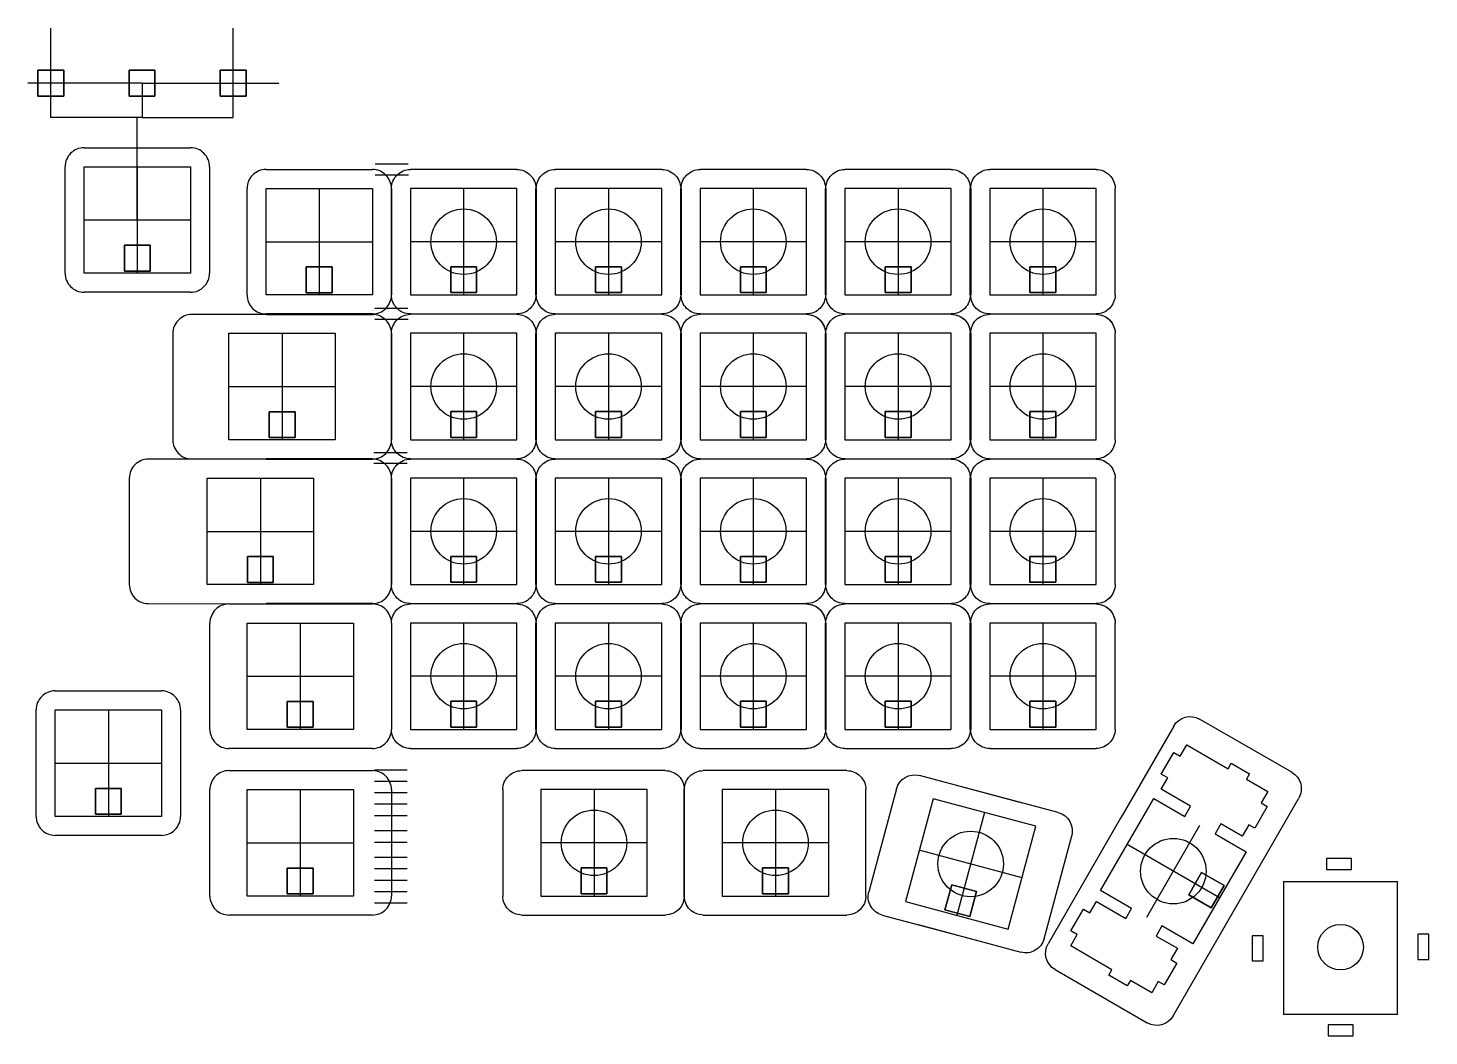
# Model space of a CAD drawing. Header units: millimetres. Extents: x -214 to 258, y 2 to 135.
# Drawn here: x -213.5 to -29.2, y 2.1 to 134.7 of the extents above; entities that cross this region are included whole.
import ezdxf

# ---------------------------------------------------------------- set-up
doc = ezdxf.new("R2010")
doc.units = ezdxf.units.MM
doc.layers.add('livello 5', color=7, linetype='Continuous', lineweight=25, true_color=0x000000)
doc.layers.add('livello 7', color=6, linetype='Continuous', lineweight=25, true_color=0xff00ff)

msp = doc.modelspace()

# ---------------------------------------------------------------- linework, layer by layer
at = {"layer": 'livello 5', "color": 3, "true_color": 0x00ff00, "flags": 128}
for points in [[(-210.53, 122.96), (-210.53, 134.71)], [(-186.53, 122.96), (-186.53, 134.71)], [(-212.23, 129.16), (-208.83, 129.16)], [(-212.23, 125.76), (-212.23, 129.16)], [(-208.83, 129.16), (-212.23, 129.16)], [(-212.23, 129.16), (-212.23, 125.76)], [(-208.83, 129.16), (-208.83, 125.76)], [(-208.83, 125.76), (-208.83, 129.16)], [(-200.23, 129.16), (-196.83, 129.16)], [(-200.23, 125.76), (-200.23, 129.16)], [(-196.83, 129.16), (-200.23, 129.16)], [(-200.23, 129.16), (-200.23, 125.76)], [(-196.83, 129.16), (-196.83, 125.76)], [(-196.83, 125.76), (-196.83, 129.16)], [(-188.23, 129.16), (-184.83, 129.16)], [(-188.23, 125.76), (-188.23, 129.16)], [(-184.83, 129.16), (-188.23, 129.16)], [(-188.23, 129.16), (-188.23, 125.76)], [(-184.83, 129.16), (-184.83, 125.76)], [(-184.83, 125.76), (-184.83, 129.16)], [(-198.53, 127.46), (-213.53, 127.46)], [(-198.53, 127.46), (-180.53, 127.46)], [(-198.53, 127.46), (-198.53, 122.96)], [(-198.53, 127.46), (-198.53, 122.96)], [(-208.83, 125.76), (-212.23, 125.76)], [(-212.23, 125.76), (-208.83, 125.76)], [(-196.83, 125.76), (-200.23, 125.76)], [(-200.23, 125.76), (-196.83, 125.76)], [(-184.83, 125.76), (-188.23, 125.76)], [(-188.23, 125.76), (-184.83, 125.76)], [(-198.53, 122.96), (-210.53, 122.96)], [(-199.15, 109.46), (-199.15, 122.96)], [(-198.53, 122.96), (-186.53, 122.96)], [(-206.15, 118.96), (-192.15, 118.96)], [(-208.65, 102.46), (-208.65, 116.46)], [(-206.15, 116.46), (-192.15, 116.46)], [(-206.15, 102.46), (-206.15, 116.46)], [(-199.15, 116.46), (-199.15, 102.46)], [(-192.15, 116.46), (-192.15, 102.46)], [(-189.65, 116.46), (-189.65, 102.46)], [(-163.52, 116.82), (-167.87, 116.82)], [(-182.22, 116.1), (-168.22, 116.1)], [(-163.47, 115.37), (-167.87, 115.37)], [(-184.72, 99.6), (-184.72, 113.6)], [(-182.22, 113.6), (-168.22, 113.6)], [(-182.22, 99.6), (-182.22, 113.6)], [(-175.22, 113.6), (-175.22, 99.6)], [(-168.22, 113.6), (-168.22, 99.6)], [(-165.72, 113.6), (-165.72, 99.6)], [(-206.15, 109.46), (-192.15, 109.46)], [(-200.85, 102.74), (-200.85, 106.14)], [(-200.85, 106.14), (-197.45, 106.14)], [(-197.45, 106.14), (-200.85, 106.14)], [(-200.85, 106.14), (-200.85, 102.74)], [(-197.45, 106.14), (-197.45, 102.74)], [(-197.45, 102.74), (-197.45, 106.14)], [(-182.22, 106.6), (-168.22, 106.6)], [(-176.92, 99.88), (-176.92, 103.28)], [(-176.92, 103.28), (-173.52, 103.28)], [(-173.52, 103.28), (-176.92, 103.28)], [(-176.92, 103.28), (-176.92, 99.88)], [(-173.52, 103.28), (-173.52, 99.88)], [(-173.52, 99.88), (-173.52, 103.28)], [(-192.15, 102.46), (-206.15, 102.46)], [(-197.45, 102.74), (-200.85, 102.74)], [(-200.85, 102.74), (-197.45, 102.74)], [(-192.15, 99.96), (-206.15, 99.96)], [(-168.22, 99.6), (-182.22, 99.6)], [(-173.52, 99.88), (-176.92, 99.88)], [(-176.92, 99.88), (-173.52, 99.88)], [(-163.57, 97.8), (-167.92, 97.8)], [(-177.99, 97.03), (-191.98, 97.03)], [(-168.22, 97.1), (-182.22, 97.1)], [(-182.1, 97.03), (-168.1, 97.03)], [(-163.52, 96.35), (-167.92, 96.35)], [(-194.48, 94.53), (-194.48, 80.53)], [(-187.1, 94.55), (-173.1, 94.55)], [(-187.1, 80.55), (-187.1, 94.55)], [(-180.1, 94.55), (-180.1, 80.55)], [(-173.1, 94.55), (-173.1, 80.55)], [(-165.72, 94.53), (-165.72, 80.53)], [(-187.1, 87.55), (-173.1, 87.55)], [(-181.8, 84.23), (-178.4, 84.23)], [(-181.8, 80.83), (-181.8, 84.23)], [(-178.4, 84.23), (-181.8, 84.23)], [(-181.8, 84.23), (-181.8, 80.83)], [(-178.4, 84.23), (-178.4, 80.83)], [(-178.4, 80.83), (-178.4, 84.23)], [(-173.1, 80.55), (-187.1, 80.55)], [(-178.4, 80.83), (-181.8, 80.83)], [(-181.8, 80.83), (-178.4, 80.83)], [(-182.22, 78), (-197.7, 78)], [(-191.98, 78.03), (-177.99, 78.03)], [(-168.22, 78.03), (-182.22, 78.03)], [(-182.22, 78), (-168.22, 78)], [(-163.64, 78.85), (-168.04, 78.85)], [(-163.64, 77.43), (-168.04, 77.43)], [(-200.2, 75.5), (-200.2, 61.5)], [(-189.96, 75.5), (-175.96, 75.5)], [(-189.96, 61.5), (-189.96, 75.5)], [(-182.96, 75.5), (-182.96, 61.5)], [(-175.96, 75.5), (-175.96, 61.5)], [(-165.72, 75.5), (-165.72, 61.5)], [(-189.96, 68.5), (-175.96, 68.5)], [(-184.66, 61.78), (-184.66, 65.18)], [(-184.66, 65.18), (-181.26, 65.18)], [(-181.26, 65.18), (-184.66, 65.18)], [(-184.66, 65.18), (-184.66, 61.78)], [(-181.26, 65.18), (-181.26, 61.78)], [(-181.26, 61.78), (-181.26, 65.18)], [(-175.96, 61.5), (-189.96, 61.5)], [(-181.26, 61.78), (-184.66, 61.78)], [(-184.66, 61.78), (-181.26, 61.78)], [(-197.7, 59), (-182.22, 58.95)], [(-168.22, 59), (-182.22, 59)], [(-187.1, 58.95), (-173.1, 58.95)], [(-182.22, 58.95), (-168.22, 58.95)], [(-189.6, 42.45), (-189.6, 56.45)], [(-184.72, 56.45), (-170.72, 56.45)], [(-184.72, 42.45), (-184.72, 56.45)], [(-177.72, 56.45), (-177.72, 42.45)], [(-170.72, 56.45), (-170.72, 42.45)], [(-165.72, 56.45), (-165.72, 42.45)], [(-184.72, 49.45), (-170.72, 49.45)], [(-209.96, 47.52), (-195.96, 47.52)], [(-179.42, 46.13), (-176.02, 46.13)], [(-179.42, 42.73), (-179.42, 46.13)], [(-176.02, 46.13), (-179.42, 46.13)], [(-179.42, 46.13), (-179.42, 42.73)], [(-176.02, 46.13), (-176.02, 42.73)], [(-176.02, 42.73), (-176.02, 46.13)], [(-212.46, 31.02), (-212.46, 45.02)], [(-209.96, 31.02), (-209.96, 45.02)], [(-209.96, 45.02), (-195.96, 45.02)], [(-202.96, 45.02), (-202.96, 31.02)], [(-195.96, 45.02), (-195.96, 31.02)], [(-193.46, 45.02), (-193.46, 31.02)], [(-170.72, 42.45), (-184.72, 42.45)], [(-176.02, 42.73), (-179.42, 42.73)], [(-179.42, 42.73), (-176.02, 42.73)], [(-173.1, 39.95), (-187.1, 39.95)], [(-168.22, 39.95), (-182.22, 39.95)], [(-209.96, 38.02), (-195.96, 38.02)], [(-187.1, 37.04), (-173.1, 37.04)], [(-182.22, 37.04), (-168.22, 37.04)], [(-163.64, 37.1), (-167.94, 37.1)], [(-163.64, 35.6), (-167.94, 35.6)], [(-204.66, 31.3), (-204.66, 34.7)], [(-204.66, 34.7), (-201.26, 34.7)], [(-201.26, 34.7), (-204.66, 34.7)], [(-204.66, 34.7), (-204.66, 31.3)], [(-201.26, 34.7), (-201.26, 31.3)], [(-201.26, 31.3), (-201.26, 34.7)], [(-189.6, 20.54), (-189.6, 34.54)], [(-184.72, 34.54), (-170.72, 34.54)], [(-184.72, 20.54), (-184.72, 34.54)], [(-177.72, 34.54), (-177.72, 20.54)], [(-170.72, 34.54), (-170.72, 20.54)], [(-163.64, 34.1), (-167.94, 34.1)], [(-165.72, 34.54), (-165.72, 20.54)], [(-163.64, 32.6), (-167.94, 32.6)], [(-195.96, 31.02), (-209.96, 31.02)], [(-201.26, 31.3), (-204.66, 31.3)], [(-204.66, 31.3), (-201.26, 31.3)], [(-163.64, 31.1), (-167.94, 31.1)], [(-195.96, 28.52), (-209.96, 28.52)], [(-163.64, 29.1), (-167.94, 29.1)], [(-184.72, 27.54), (-170.72, 27.54)], [(-163.64, 27.6), (-167.94, 27.6)], [(-179.42, 20.82), (-179.42, 24.22)], [(-179.42, 24.22), (-176.02, 24.22)], [(-176.02, 24.22), (-179.42, 24.22)], [(-179.42, 24.22), (-179.42, 20.82)], [(-176.02, 24.22), (-176.02, 20.82)], [(-176.02, 20.82), (-176.02, 24.22)], [(-163.64, 25.6), (-167.94, 25.6)], [(-163.64, 24.1), (-167.94, 24.1)], [(-163.64, 22.6), (-167.94, 22.6)], [(-170.72, 20.54), (-184.72, 20.54)], [(-176.02, 20.82), (-179.42, 20.82)], [(-179.42, 20.82), (-176.02, 20.82)], [(-163.64, 21.1), (-167.94, 21.1)], [(-163.64, 19.6), (-167.94, 19.6)], [(-173.1, 18.04), (-187.1, 18.04)], [(-168.22, 18.04), (-182.22, 18.04)]]:
    msp.add_lwpolyline(points, dxfattribs=at)
for points in [[(-206.15, 118.96, 0.414214), (-208.65, 116.46)], [(-189.65, 116.46, 0.414214), (-192.15, 118.96)], [(-182.22, 116.1, 0.414214), (-184.72, 113.6)], [(-165.72, 113.6, 0.414225), (-168.22, 116.1)], [(-208.65, 102.46, 0.414214), (-206.15, 99.96)], [(-192.15, 99.96, 0.414214), (-189.65, 102.46)], [(-184.72, 99.6, 0.414214), (-182.22, 97.1)], [(-168.22, 97.1, 0.414214), (-165.72, 99.6)], [(-191.98, 97.03, 0.414214), (-194.48, 94.53)], [(-165.72, 94.53, 0.414225), (-168.22, 97.03)], [(-194.48, 80.53, 0.414214), (-191.98, 78.03)], [(-168.22, 78.03, 0.414225), (-165.72, 80.53)], [(-197.7, 78, 0.414214), (-200.2, 75.5)], [(-165.72, 75.5, 0.414225), (-168.22, 78)], [(-200.2, 61.5, 0.414214), (-197.7, 59)], [(-168.22, 59, 0.414214), (-165.72, 61.5)], [(-187.1, 58.95, 0.414214), (-189.6, 56.45)], [(-165.72, 56.45, 0.414225), (-168.22, 58.95)], [(-209.96, 47.52, 0.414214), (-212.46, 45.02)], [(-193.46, 45.02, 0.414214), (-195.96, 47.52)], [(-189.6, 42.45, 0.414214), (-187.1, 39.95)], [(-168.22, 39.95, 0.414214), (-165.72, 42.45)], [(-187.1, 37.04, 0.414214), (-189.6, 34.54)], [(-165.72, 34.54, 0.414225), (-168.22, 37.04)], [(-212.46, 31.02, 0.414214), (-209.96, 28.52)], [(-195.96, 28.52, 0.414214), (-193.46, 31.02)], [(-189.6, 20.54, 0.414214), (-187.1, 18.04)], [(-168.22, 18.04, 0.414214), (-165.72, 20.54)]]:
    msp.add_lwpolyline(points, format="xyb", dxfattribs=at)
at = {"layer": 'livello 7', "color": 6, "true_color": 0xff00ff, "flags": 128}
for points in [[(-165.72, 113.6, -0.414214), (-163.22, 116.1)], [(-165.72, 113.6, -0.414214), (-163.22, 116.1)], [(-149.22, 116.1, -0.414214), (-146.72, 113.6)], [(-149.22, 116.1, -0.414214), (-146.72, 113.6)], [(-146.67, 113.6, -0.414214), (-144.17, 116.1)], [(-130.17, 116.1, -0.414214), (-127.67, 113.6)], [(-127.62, 113.6, -0.414214), (-125.12, 116.1)], [(-111.12, 116.1, -0.414214), (-108.62, 113.6)], [(-108.57, 113.6, -0.414214), (-106.07, 116.1)], [(-92.07, 116.1, -0.414214), (-89.57, 113.6)], [(-89.52, 113.6, -0.414214), (-87.02, 116.1)], [(-73.02, 116.1, -0.414214), (-70.52, 113.6)], [(-163.22, 97.1, -0.414214), (-165.72, 99.6)], [(-163.22, 97.1, -0.414214), (-165.72, 99.6)], [(-146.72, 99.6, -0.414214), (-149.22, 97.1)], [(-146.72, 99.6, -0.414214), (-149.22, 97.1)], [(-144.17, 97.1, -0.414214), (-146.67, 99.6)], [(-127.67, 99.6, -0.414214), (-130.17, 97.1)], [(-125.12, 97.1, -0.414214), (-127.62, 99.6)], [(-108.62, 99.6, -0.414214), (-111.12, 97.1)], [(-106.07, 97.1, -0.414214), (-108.57, 99.6)], [(-89.57, 99.6, -0.414214), (-92.07, 97.1)], [(-87.02, 97.1, -0.414214), (-89.52, 99.6)], [(-70.52, 99.6, -0.414214), (-73.02, 97.1)], [(-165.72, 94.55, -0.414214), (-163.22, 97.05)], [(-149.22, 97.05, -0.414225), (-146.72, 94.55)], [(-149.22, 97.05, -0.414214), (-146.72, 94.55)], [(-149.22, 97.05, -0.414214), (-146.72, 94.55)], [(-146.67, 94.55, -0.414214), (-144.17, 97.05)], [(-146.67, 94.55, -0.414214), (-144.17, 97.05)], [(-130.17, 97.05, -0.414225), (-127.67, 94.55)], [(-130.17, 97.05, -0.414214), (-127.67, 94.55)], [(-127.62, 94.55, -0.414214), (-125.12, 97.05)], [(-127.62, 94.55, -0.414214), (-125.12, 97.05)], [(-111.12, 97.05, -0.414214), (-108.62, 94.55)], [(-111.12, 97.05, -0.41419), (-108.62, 94.55)], [(-108.57, 94.55, -0.414214), (-106.07, 97.05)], [(-108.57, 94.55, -0.414214), (-106.07, 97.05)], [(-92.07, 97.05, -0.414214), (-89.57, 94.55)], [(-92.07, 97.05, -0.41419), (-89.57, 94.55)], [(-89.52, 94.55, -0.414214), (-87.02, 97.05)], [(-89.52, 94.55, -0.414214), (-87.02, 97.05)], [(-73.02, 97.05, -0.414214), (-70.52, 94.55)], [(-73.02, 97.05, -0.41419), (-70.52, 94.55)], [(-163.22, 78.05, -0.414214), (-165.72, 80.55)], [(-163.22, 78.05, -0.414214), (-165.72, 80.55)], [(-146.72, 80.55, -0.414214), (-149.22, 78.05)], [(-146.72, 80.55, -0.414214), (-149.22, 78.05)], [(-144.17, 78.05, -0.414214), (-146.67, 80.55)], [(-127.67, 80.55, -0.414214), (-130.17, 78.05)], [(-125.12, 78.05, -0.414214), (-127.62, 80.55)], [(-108.62, 80.55, -0.414214), (-111.12, 78.05)], [(-106.07, 78.05, -0.414214), (-108.57, 80.55)], [(-89.57, 80.55, -0.414214), (-92.07, 78.05)], [(-87.02, 78.05, -0.414214), (-89.52, 80.55)], [(-70.52, 80.55, -0.414214), (-73.02, 78.05)], [(-165.72, 75.5, -0.414214), (-163.22, 78)], [(-165.72, 75.5, -0.414214), (-163.22, 78)], [(-165.72, 75.5, -0.414214), (-163.22, 78)], [(-149.22, 78, -0.414214), (-146.72, 75.5)], [(-149.22, 78, -0.414214), (-146.72, 75.5)], [(-149.22, 78, -0.414214), (-146.72, 75.5)], [(-146.67, 75.5, -0.414214), (-144.17, 78)], [(-146.67, 75.5, -0.414214), (-144.17, 78)], [(-130.17, 78, -0.414214), (-127.67, 75.5)], [(-130.17, 78, -0.414214), (-127.67, 75.5)], [(-127.62, 75.5, -0.414214), (-125.12, 78)], [(-127.62, 75.5, -0.414214), (-125.12, 78)], [(-111.12, 78, -0.414214), (-108.62, 75.5)], [(-111.12, 78, -0.414214), (-108.62, 75.5)], [(-108.57, 75.5, -0.414214), (-106.07, 78)], [(-108.57, 75.5, -0.414214), (-106.07, 78)], [(-92.07, 78, -0.414214), (-89.57, 75.5)], [(-92.07, 78, -0.414214), (-89.57, 75.5)], [(-89.52, 75.5, -0.414214), (-87.02, 78)], [(-89.52, 75.5, -0.414214), (-87.02, 78)], [(-73.02, 78, -0.414214), (-70.52, 75.5)], [(-73.02, 78, -0.414214), (-70.52, 75.5)], [(-163.22, 59, -0.414214), (-165.72, 61.5)], [(-163.22, 59, -0.414214), (-165.72, 61.5)], [(-146.72, 61.5, -0.414214), (-149.22, 59)], [(-146.72, 61.5, -0.414214), (-149.22, 59)], [(-144.17, 59, -0.414214), (-146.67, 61.5)], [(-127.67, 61.5, -0.414214), (-130.17, 59)], [(-125.12, 59, -0.414214), (-127.62, 61.5)], [(-108.62, 61.5, -0.414214), (-111.12, 59)], [(-106.07, 59, -0.414214), (-108.57, 61.5)], [(-89.57, 61.5, -0.414214), (-92.07, 59)], [(-87.02, 59, -0.414214), (-89.52, 61.5)], [(-70.52, 61.5, -0.414214), (-73.02, 59)], [(-165.72, 56.45, -0.414214), (-163.22, 58.95)], [(-165.72, 56.45, -0.414214), (-163.22, 58.95)], [(-165.72, 56.45, -0.414214), (-163.22, 58.95)], [(-149.22, 58.95, -0.414214), (-146.72, 56.45)], [(-149.22, 58.95, -0.414225), (-146.72, 56.45)], [(-149.22, 58.95, -0.414214), (-146.72, 56.45)], [(-146.67, 56.45, -0.414214), (-144.17, 58.95)], [(-146.67, 56.45, -0.414214), (-144.17, 58.95)], [(-130.17, 58.95, -0.414214), (-127.67, 56.45)], [(-130.17, 58.95, -0.414225), (-127.67, 56.45)], [(-127.62, 56.45, -0.414214), (-125.12, 58.95)], [(-127.62, 56.45, -0.414214), (-125.12, 58.95)], [(-111.12, 58.95, -0.414214), (-108.62, 56.45)], [(-111.12, 58.95, -0.41419), (-108.62, 56.45)], [(-108.57, 56.45, -0.414214), (-106.07, 58.95)], [(-108.57, 56.45, -0.414214), (-106.07, 58.95)], [(-92.07, 58.95, -0.414214), (-89.57, 56.45)], [(-92.07, 58.95, -0.41419), (-89.57, 56.45)], [(-89.52, 56.45, -0.414214), (-87.02, 58.95)], [(-89.52, 56.45, -0.414214), (-87.02, 58.95)], [(-73.02, 58.95, -0.414214), (-70.52, 56.45)], [(-73.02, 58.95, -0.41419), (-70.52, 56.45)], [(-163.22, 39.95, -0.414214), (-165.72, 42.45)], [(-163.22, 39.95, -0.414214), (-165.72, 42.45)], [(-146.72, 42.45, -0.414214), (-149.22, 39.95)], [(-146.72, 42.45, -0.414214), (-149.22, 39.95)], [(-144.17, 39.95, -0.414214), (-146.67, 42.45)], [(-127.67, 42.45, -0.414214), (-130.17, 39.95)], [(-125.12, 39.95, -0.414214), (-127.62, 42.45)], [(-108.62, 42.45, -0.414214), (-111.12, 39.95)], [(-106.07, 39.95, -0.414214), (-108.57, 42.45)], [(-89.57, 42.45, -0.414214), (-92.07, 39.95)], [(-87.02, 39.95, -0.414214), (-89.52, 42.45)], [(-70.52, 42.45, -0.414214), (-73.02, 39.95)], [(-62.81, 42.89, -0.41417), (-59.4, 43.81)], [(-151.07, 34.54, -0.414225), (-148.57, 37.04)], [(-129.69, 37.04, -0.414214), (-127.19, 34.54)], [(-127.19, 34.54, -0.414225), (-124.69, 37.04)], [(-105.81, 37.04, -0.414214), (-103.31, 34.54)], [(-99.3, 34.63, -0.414198), (-96.24, 36.39)], [(-47.27, 36.81, -0.414217), (-46.36, 33.39)], [(-78, 31.51, -0.414207), (-76.23, 28.44)], [(-148.57, 18.04, -0.414214), (-151.07, 20.54)], [(-127.19, 20.54, -0.414202), (-129.69, 18.04)], [(-124.69, 18.04, -0.414214), (-127.19, 20.54)], [(-103.31, 20.54, -0.414202), (-105.81, 18.04)], [(-101.16, 18.04, -0.414222), (-102.92, 21.1)], [(-79.86, 14.92, -0.414222), (-82.92, 13.15)], [(-78.42, 10.86, -0.414198), (-79.34, 14.27)], [(-62.88, 4.77, -0.414198), (-66.3, 3.86)]]:
    msp.add_lwpolyline(points, format="xyb", dxfattribs=at)
for points in [[(-149.22, 116.1), (-163.22, 116.1)], [(-149.22, 116.1), (-163.22, 116.1)], [(-130.17, 116.1), (-144.17, 116.1)], [(-111.12, 116.1), (-125.12, 116.1)], [(-92.07, 116.1), (-106.07, 116.1)], [(-73.02, 116.1), (-87.02, 116.1)], [(-165.72, 99.6), (-165.72, 113.6)], [(-165.72, 113.6), (-165.72, 99.6)], [(-163.22, 113.6), (-163.22, 99.6)], [(-163.22, 113.6), (-163.22, 99.6)], [(-149.22, 113.6), (-163.22, 113.6)], [(-149.22, 113.6), (-163.22, 113.6)], [(-156.22, 113.6), (-156.22, 99.6)], [(-156.22, 113.6), (-156.22, 99.6)], [(-149.22, 99.6), (-149.22, 113.6)], [(-149.22, 99.6), (-149.22, 113.6)], [(-146.72, 99.6), (-146.72, 113.6)], [(-146.72, 99.6), (-146.72, 113.6)], [(-146.67, 113.6), (-146.67, 99.6)], [(-130.17, 113.6), (-144.17, 113.6)], [(-144.17, 113.6), (-144.17, 99.6)], [(-137.17, 113.6), (-137.17, 99.6)], [(-130.17, 99.6), (-130.17, 113.6)], [(-127.67, 99.6), (-127.67, 113.6)], [(-127.62, 113.6), (-127.62, 99.6)], [(-111.12, 113.6), (-125.12, 113.6)], [(-125.12, 113.6), (-125.12, 99.6)], [(-118.12, 113.6), (-118.12, 99.6)], [(-111.12, 99.6), (-111.12, 113.6)], [(-108.62, 99.6), (-108.62, 113.6)], [(-108.57, 113.6), (-108.57, 99.6)], [(-92.07, 113.6), (-106.07, 113.6)], [(-106.07, 113.6), (-106.07, 99.6)], [(-99.07, 113.6), (-99.07, 99.6)], [(-92.07, 99.6), (-92.07, 113.6)], [(-89.57, 99.6), (-89.57, 113.6)], [(-89.52, 113.6), (-89.52, 99.6)], [(-73.02, 113.6), (-87.02, 113.6)], [(-87.02, 113.6), (-87.02, 99.6)], [(-80.02, 113.6), (-80.02, 99.6)], [(-73.02, 99.6), (-73.02, 113.6)], [(-70.52, 99.6), (-70.52, 113.6)], [(-149.22, 106.6), (-163.22, 106.6)], [(-149.22, 106.6), (-163.22, 106.6)], [(-130.17, 106.6), (-144.17, 106.6)], [(-111.12, 106.6), (-125.12, 106.6)], [(-92.07, 106.6), (-106.07, 106.6)], [(-73.02, 106.6), (-87.02, 106.6)], [(-154.52, 103.3), (-157.92, 103.3)], [(-157.92, 103.3), (-157.92, 99.9)], [(-157.92, 103.3), (-154.52, 103.3)], [(-157.92, 99.9), (-157.92, 103.3)], [(-154.52, 99.9), (-154.52, 103.3)], [(-154.52, 103.3), (-154.52, 99.9)], [(-135.47, 103.3), (-138.87, 103.3)], [(-138.87, 103.3), (-138.87, 99.9)], [(-138.87, 103.3), (-135.47, 103.3)], [(-138.87, 99.9), (-138.87, 103.3)], [(-135.47, 99.9), (-135.47, 103.3)], [(-135.47, 103.3), (-135.47, 99.9)], [(-116.42, 103.3), (-119.82, 103.3)], [(-119.82, 103.3), (-119.82, 99.9)], [(-119.82, 103.3), (-116.42, 103.3)], [(-119.82, 99.9), (-119.82, 103.3)], [(-116.42, 99.9), (-116.42, 103.3)], [(-116.42, 103.3), (-116.42, 99.9)], [(-97.37, 103.3), (-100.77, 103.3)], [(-100.77, 103.3), (-100.77, 99.9)], [(-100.77, 103.3), (-97.37, 103.3)], [(-100.77, 99.9), (-100.77, 103.3)], [(-97.37, 99.9), (-97.37, 103.3)], [(-97.37, 103.3), (-97.37, 99.9)], [(-78.32, 103.3), (-81.72, 103.3)], [(-81.72, 103.3), (-81.72, 99.9)], [(-81.72, 103.3), (-78.32, 103.3)], [(-81.72, 99.9), (-81.72, 103.3)], [(-78.32, 99.9), (-78.32, 103.3)], [(-78.32, 103.3), (-78.32, 99.9)], [(-163.22, 99.6), (-149.22, 99.6)], [(-163.22, 99.6), (-149.22, 99.6)], [(-157.92, 99.9), (-154.52, 99.9)], [(-154.52, 99.9), (-157.92, 99.9)], [(-144.17, 99.6), (-130.17, 99.6)], [(-138.87, 99.9), (-135.47, 99.9)], [(-135.47, 99.9), (-138.87, 99.9)], [(-125.12, 99.6), (-111.12, 99.6)], [(-119.82, 99.9), (-116.42, 99.9)], [(-116.42, 99.9), (-119.82, 99.9)], [(-106.07, 99.6), (-92.07, 99.6)], [(-100.77, 99.9), (-97.37, 99.9)], [(-97.37, 99.9), (-100.77, 99.9)], [(-87.02, 99.6), (-73.02, 99.6)], [(-81.72, 99.9), (-78.32, 99.9)], [(-78.32, 99.9), (-81.72, 99.9)], [(-163.22, 97.1), (-149.22, 97.1)], [(-163.22, 97.1), (-149.22, 97.1)], [(-149.22, 97.05), (-163.22, 97.05)], [(-149.22, 97.05), (-163.22, 97.05)], [(-149.22, 97.05), (-163.22, 97.05)], [(-144.17, 97.1), (-130.17, 97.1)], [(-130.17, 97.05), (-144.17, 97.05)], [(-130.17, 97.05), (-144.17, 97.05)], [(-125.12, 97.1), (-111.12, 97.1)], [(-111.12, 97.05), (-125.12, 97.05)], [(-111.12, 97.05), (-125.12, 97.05)], [(-106.07, 97.1), (-92.07, 97.1)], [(-92.07, 97.05), (-106.07, 97.05)], [(-92.07, 97.05), (-106.07, 97.05)], [(-87.02, 97.1), (-73.02, 97.1)], [(-73.02, 97.05), (-87.02, 97.05)], [(-73.02, 97.05), (-87.02, 97.05)], [(-165.72, 80.55), (-165.72, 94.55)], [(-165.72, 94.55), (-165.72, 80.55)], [(-149.22, 94.55), (-163.22, 94.55)], [(-149.22, 94.55), (-163.22, 94.55)], [(-149.22, 94.55), (-163.22, 94.55)], [(-163.22, 94.55), (-163.22, 80.55)], [(-163.22, 94.55), (-163.22, 80.55)], [(-156.22, 94.55), (-156.22, 80.55)], [(-156.22, 94.55), (-156.22, 80.55)], [(-149.22, 80.55), (-149.22, 94.55)], [(-149.22, 80.55), (-149.22, 94.55)], [(-146.72, 80.55), (-146.72, 94.55)], [(-146.72, 80.55), (-146.72, 94.55)], [(-146.67, 94.55), (-146.67, 80.55)], [(-130.17, 94.55), (-144.17, 94.55)], [(-130.17, 94.55), (-144.17, 94.55)], [(-144.17, 94.55), (-144.17, 80.55)], [(-137.17, 94.55), (-137.17, 80.55)], [(-130.17, 80.55), (-130.17, 94.55)], [(-127.67, 80.55), (-127.67, 94.55)], [(-127.62, 94.55), (-127.62, 80.55)], [(-125.12, 94.55), (-125.12, 80.55)], [(-111.12, 94.55), (-125.12, 94.55)], [(-111.12, 94.55), (-125.12, 94.55)], [(-118.12, 94.55), (-118.12, 80.55)], [(-111.12, 80.55), (-111.12, 94.55)], [(-108.62, 80.55), (-108.62, 94.55)], [(-108.57, 94.55), (-108.57, 80.55)], [(-92.07, 94.55), (-106.07, 94.55)], [(-92.07, 94.55), (-106.07, 94.55)], [(-106.07, 94.55), (-106.07, 80.55)], [(-99.07, 94.55), (-99.07, 80.55)], [(-92.07, 80.55), (-92.07, 94.55)], [(-89.57, 80.55), (-89.57, 94.55)], [(-89.52, 94.55), (-89.52, 80.55)], [(-73.02, 94.55), (-87.02, 94.55)], [(-87.02, 94.55), (-87.02, 80.55)], [(-73.02, 94.55), (-87.02, 94.55)], [(-80.02, 94.55), (-80.02, 80.55)], [(-73.02, 80.55), (-73.02, 94.55)], [(-70.52, 80.55), (-70.52, 94.55)], [(-149.22, 87.55), (-163.22, 87.55)], [(-149.22, 87.55), (-163.22, 87.55)], [(-149.22, 87.55), (-163.22, 87.55)], [(-130.17, 87.55), (-144.17, 87.55)], [(-130.17, 87.55), (-144.17, 87.55)], [(-111.12, 87.55), (-125.12, 87.55)], [(-111.12, 87.55), (-125.12, 87.55)], [(-92.07, 87.55), (-106.07, 87.55)], [(-92.07, 87.55), (-106.07, 87.55)], [(-73.02, 87.55), (-87.02, 87.55)], [(-73.02, 87.55), (-87.02, 87.55)], [(-154.52, 84.25), (-157.92, 84.25)], [(-157.92, 84.25), (-157.92, 80.85)], [(-157.92, 80.85), (-157.92, 84.25)], [(-157.92, 84.25), (-154.52, 84.25)], [(-154.52, 80.85), (-154.52, 84.25)], [(-154.52, 84.25), (-154.52, 80.85)], [(-135.47, 84.25), (-138.87, 84.25)], [(-138.87, 84.25), (-138.87, 80.85)], [(-138.87, 80.85), (-138.87, 84.25)], [(-138.87, 84.25), (-135.47, 84.25)], [(-135.47, 80.85), (-135.47, 84.25)], [(-135.47, 84.25), (-135.47, 80.85)], [(-116.42, 84.25), (-119.82, 84.25)], [(-119.82, 84.25), (-119.82, 80.85)], [(-119.82, 80.85), (-119.82, 84.25)], [(-119.82, 84.25), (-116.42, 84.25)], [(-116.42, 80.85), (-116.42, 84.25)], [(-116.42, 84.25), (-116.42, 80.85)], [(-97.37, 84.25), (-100.77, 84.25)], [(-100.77, 84.25), (-100.77, 80.85)], [(-100.77, 80.85), (-100.77, 84.25)], [(-100.77, 84.25), (-97.37, 84.25)], [(-97.37, 80.85), (-97.37, 84.25)], [(-97.37, 84.25), (-97.37, 80.85)], [(-78.32, 84.25), (-81.72, 84.25)], [(-81.72, 84.25), (-81.72, 80.85)], [(-81.72, 80.85), (-81.72, 84.25)], [(-81.72, 84.25), (-78.32, 84.25)], [(-78.32, 80.85), (-78.32, 84.25)], [(-78.32, 84.25), (-78.32, 80.85)], [(-163.22, 80.55), (-149.22, 80.55)], [(-163.22, 80.55), (-149.22, 80.55)], [(-157.92, 80.85), (-154.52, 80.85)], [(-154.52, 80.85), (-157.92, 80.85)], [(-144.17, 80.55), (-130.17, 80.55)], [(-138.87, 80.85), (-135.47, 80.85)], [(-135.47, 80.85), (-138.87, 80.85)], [(-125.12, 80.55), (-111.12, 80.55)], [(-119.82, 80.85), (-116.42, 80.85)], [(-116.42, 80.85), (-119.82, 80.85)], [(-106.07, 80.55), (-92.07, 80.55)], [(-100.77, 80.85), (-97.37, 80.85)], [(-97.37, 80.85), (-100.77, 80.85)], [(-87.02, 80.55), (-73.02, 80.55)], [(-81.72, 80.85), (-78.32, 80.85)], [(-78.32, 80.85), (-81.72, 80.85)], [(-163.22, 78.05), (-149.22, 78.05)], [(-163.22, 78.05), (-149.22, 78.05)], [(-149.22, 78), (-163.22, 78)], [(-149.22, 78), (-163.22, 78)], [(-149.22, 78), (-163.22, 78)], [(-144.17, 78.05), (-130.17, 78.05)], [(-130.17, 78), (-144.17, 78)], [(-130.17, 78), (-144.17, 78)], [(-125.12, 78.05), (-111.12, 78.05)], [(-111.12, 78), (-125.12, 78)], [(-111.12, 78), (-125.12, 78)], [(-106.07, 78.05), (-92.07, 78.05)], [(-92.07, 78), (-106.07, 78)], [(-92.07, 78), (-106.07, 78)], [(-87.02, 78.05), (-73.02, 78.05)], [(-73.02, 78), (-87.02, 78)], [(-73.02, 78), (-87.02, 78)], [(-165.72, 61.5), (-165.72, 75.5)], [(-165.72, 75.5), (-165.72, 61.5)], [(-149.22, 75.5), (-163.22, 75.5)], [(-163.22, 75.5), (-163.22, 61.5)], [(-149.22, 75.5), (-163.22, 75.5)], [(-149.22, 75.5), (-163.22, 75.5)], [(-163.22, 75.5), (-163.22, 61.5)], [(-156.22, 75.5), (-156.22, 61.5)], [(-156.22, 75.5), (-156.22, 61.5)], [(-149.22, 61.5), (-149.22, 75.5)], [(-149.22, 61.5), (-149.22, 75.5)], [(-146.72, 61.5), (-146.72, 75.5)], [(-146.72, 61.5), (-146.72, 75.5)], [(-146.67, 75.5), (-146.67, 61.5)], [(-130.17, 75.5), (-144.17, 75.5)], [(-130.17, 75.5), (-144.17, 75.5)], [(-144.17, 75.5), (-144.17, 61.5)], [(-137.17, 75.5), (-137.17, 61.5)], [(-130.17, 61.5), (-130.17, 75.5)], [(-127.67, 61.5), (-127.67, 75.5)], [(-127.62, 75.5), (-127.62, 61.5)], [(-111.12, 75.5), (-125.12, 75.5)], [(-111.12, 75.5), (-125.12, 75.5)], [(-125.12, 75.5), (-125.12, 61.5)], [(-118.12, 75.5), (-118.12, 61.5)], [(-111.12, 61.5), (-111.12, 75.5)], [(-108.62, 61.5), (-108.62, 75.5)], [(-108.57, 75.5), (-108.57, 61.5)], [(-106.07, 75.5), (-106.07, 61.5)], [(-92.07, 75.5), (-106.07, 75.5)], [(-92.07, 75.5), (-106.07, 75.5)], [(-99.07, 75.5), (-99.07, 61.5)], [(-92.07, 61.5), (-92.07, 75.5)], [(-89.57, 61.5), (-89.57, 75.5)], [(-89.52, 75.5), (-89.52, 61.5)], [(-73.02, 75.5), (-87.02, 75.5)], [(-87.02, 75.5), (-87.02, 61.5)], [(-73.02, 75.5), (-87.02, 75.5)], [(-80.02, 75.5), (-80.02, 61.5)], [(-73.02, 61.5), (-73.02, 75.5)], [(-70.52, 61.5), (-70.52, 75.5)], [(-149.22, 68.5), (-163.22, 68.5)], [(-149.22, 68.5), (-163.22, 68.5)], [(-149.22, 68.5), (-163.22, 68.5)], [(-130.17, 68.5), (-144.17, 68.5)], [(-130.17, 68.5), (-144.17, 68.5)], [(-111.12, 68.5), (-125.12, 68.5)], [(-111.12, 68.5), (-125.12, 68.5)], [(-92.07, 68.5), (-106.07, 68.5)], [(-92.07, 68.5), (-106.07, 68.5)], [(-73.02, 68.5), (-87.02, 68.5)], [(-73.02, 68.5), (-87.02, 68.5)], [(-154.52, 65.2), (-157.92, 65.2)], [(-157.92, 65.2), (-157.92, 61.8)], [(-157.92, 65.2), (-154.52, 65.2)], [(-157.92, 61.8), (-157.92, 65.2)], [(-154.52, 61.8), (-154.52, 65.2)], [(-154.52, 65.2), (-154.52, 61.8)], [(-135.47, 65.2), (-138.87, 65.2)], [(-138.87, 65.2), (-138.87, 61.8)], [(-138.87, 65.2), (-135.47, 65.2)], [(-138.87, 61.8), (-138.87, 65.2)], [(-135.47, 61.8), (-135.47, 65.2)], [(-135.47, 65.2), (-135.47, 61.8)], [(-116.42, 65.2), (-119.82, 65.2)], [(-119.82, 65.2), (-119.82, 61.8)], [(-119.82, 65.2), (-116.42, 65.2)], [(-119.82, 61.8), (-119.82, 65.2)], [(-116.42, 61.8), (-116.42, 65.2)], [(-116.42, 65.2), (-116.42, 61.8)], [(-97.37, 65.2), (-100.77, 65.2)], [(-100.77, 65.2), (-100.77, 61.8)], [(-100.77, 65.2), (-97.37, 65.2)], [(-100.77, 61.8), (-100.77, 65.2)], [(-97.37, 61.8), (-97.37, 65.2)], [(-97.37, 65.2), (-97.37, 61.8)], [(-78.32, 65.2), (-81.72, 65.2)], [(-81.72, 65.2), (-81.72, 61.8)], [(-81.72, 65.2), (-78.32, 65.2)], [(-81.72, 61.8), (-81.72, 65.2)], [(-78.32, 61.8), (-78.32, 65.2)], [(-78.32, 65.2), (-78.32, 61.8)], [(-163.22, 61.5), (-149.22, 61.5)], [(-163.22, 61.5), (-149.22, 61.5)], [(-157.92, 61.8), (-154.52, 61.8)], [(-154.52, 61.8), (-157.92, 61.8)], [(-144.17, 61.5), (-130.17, 61.5)], [(-138.87, 61.8), (-135.47, 61.8)], [(-135.47, 61.8), (-138.87, 61.8)], [(-125.12, 61.5), (-111.12, 61.5)], [(-119.82, 61.8), (-116.42, 61.8)], [(-116.42, 61.8), (-119.82, 61.8)], [(-106.07, 61.5), (-92.07, 61.5)], [(-100.77, 61.8), (-97.37, 61.8)], [(-97.37, 61.8), (-100.77, 61.8)], [(-87.02, 61.5), (-73.02, 61.5)], [(-81.72, 61.8), (-78.32, 61.8)], [(-78.32, 61.8), (-81.72, 61.8)], [(-163.22, 59), (-149.22, 59)], [(-163.22, 59), (-149.22, 59)], [(-144.17, 59), (-130.17, 59)], [(-125.12, 59), (-111.12, 59)], [(-106.07, 59), (-92.07, 59)], [(-87.02, 59), (-73.02, 59)], [(-149.22, 58.95), (-163.22, 58.95)], [(-149.22, 58.95), (-163.22, 58.95)], [(-149.22, 58.95), (-163.22, 58.95)], [(-130.17, 58.95), (-144.17, 58.95)], [(-130.17, 58.95), (-144.17, 58.95)], [(-111.12, 58.95), (-125.12, 58.95)], [(-111.12, 58.95), (-125.12, 58.95)], [(-92.07, 58.95), (-106.07, 58.95)], [(-92.07, 58.95), (-106.07, 58.95)], [(-73.02, 58.95), (-87.02, 58.95)], [(-73.02, 58.95), (-87.02, 58.95)], [(-165.72, 56.45), (-165.72, 42.45)], [(-165.72, 56.45), (-165.72, 42.45)], [(-149.22, 56.45), (-163.22, 56.45)], [(-149.22, 56.45), (-163.22, 56.45)], [(-163.22, 56.45), (-163.22, 42.45)], [(-163.22, 56.45), (-163.22, 42.45)], [(-149.22, 56.45), (-163.22, 56.45)], [(-156.22, 56.45), (-156.22, 42.45)], [(-156.22, 56.45), (-156.22, 42.45)], [(-149.22, 42.45), (-149.22, 56.45)], [(-149.22, 42.45), (-149.22, 56.45)], [(-146.72, 42.45), (-146.72, 56.45)], [(-146.72, 42.45), (-146.72, 56.45)], [(-146.67, 56.45), (-146.67, 42.45)], [(-144.17, 56.45), (-144.17, 42.45)], [(-130.17, 56.45), (-144.17, 56.45)], [(-130.17, 56.45), (-144.17, 56.45)], [(-137.17, 56.45), (-137.17, 42.45)], [(-130.17, 42.45), (-130.17, 56.45)], [(-127.67, 42.45), (-127.67, 56.45)], [(-127.62, 56.45), (-127.62, 42.45)], [(-111.12, 56.45), (-125.12, 56.45)], [(-125.12, 56.45), (-125.12, 42.45)], [(-111.12, 56.45), (-125.12, 56.45)], [(-118.12, 56.45), (-118.12, 42.45)], [(-111.12, 42.45), (-111.12, 56.45)], [(-108.62, 42.45), (-108.62, 56.45)], [(-108.57, 56.45), (-108.57, 42.45)], [(-106.07, 56.45), (-106.07, 42.45)], [(-92.07, 56.45), (-106.07, 56.45)], [(-92.07, 56.45), (-106.07, 56.45)], [(-99.07, 56.45), (-99.07, 42.45)], [(-92.07, 42.45), (-92.07, 56.45)], [(-89.57, 42.45), (-89.57, 56.45)], [(-89.52, 56.45), (-89.52, 42.45)], [(-73.02, 56.45), (-87.02, 56.45)], [(-73.02, 56.45), (-87.02, 56.45)], [(-87.02, 56.45), (-87.02, 42.45)], [(-80.02, 56.45), (-80.02, 42.45)], [(-73.02, 42.45), (-73.02, 56.45)], [(-70.52, 42.45), (-70.52, 56.45)], [(-149.22, 49.45), (-163.22, 49.45)], [(-149.22, 49.45), (-163.22, 49.45)], [(-149.22, 49.45), (-163.22, 49.45)], [(-130.17, 49.45), (-144.17, 49.45)], [(-130.17, 49.45), (-144.17, 49.45)], [(-111.12, 49.45), (-125.12, 49.45)], [(-111.12, 49.45), (-125.12, 49.45)], [(-92.07, 49.45), (-106.07, 49.45)], [(-92.07, 49.45), (-106.07, 49.45)], [(-73.02, 49.45), (-87.02, 49.45)], [(-73.02, 49.45), (-87.02, 49.45)], [(-154.52, 46.15), (-157.92, 46.15)], [(-157.92, 46.15), (-157.92, 42.75)], [(-157.92, 42.75), (-157.92, 46.15)], [(-157.92, 46.15), (-154.52, 46.15)], [(-154.52, 42.75), (-154.52, 46.15)], [(-154.52, 46.15), (-154.52, 42.75)], [(-135.47, 46.15), (-138.87, 46.15)], [(-138.87, 46.15), (-138.87, 42.75)], [(-138.87, 42.75), (-138.87, 46.15)], [(-138.87, 46.15), (-135.47, 46.15)], [(-135.47, 42.75), (-135.47, 46.15)], [(-135.47, 46.15), (-135.47, 42.75)], [(-116.42, 46.15), (-119.82, 46.15)], [(-119.82, 46.15), (-119.82, 42.75)], [(-119.82, 42.75), (-119.82, 46.15)], [(-119.82, 46.15), (-116.42, 46.15)], [(-116.42, 42.75), (-116.42, 46.15)], [(-116.42, 46.15), (-116.42, 42.75)], [(-97.37, 46.15), (-100.77, 46.15)], [(-100.77, 46.15), (-100.77, 42.75)], [(-100.77, 42.75), (-100.77, 46.15)], [(-100.77, 46.15), (-97.37, 46.15)], [(-97.37, 42.75), (-97.37, 46.15)], [(-97.37, 46.15), (-97.37, 42.75)], [(-78.32, 46.15), (-81.72, 46.15)], [(-81.72, 46.15), (-81.72, 42.75)], [(-81.72, 42.75), (-81.72, 46.15)], [(-81.72, 46.15), (-78.32, 46.15)], [(-78.32, 42.75), (-78.32, 46.15)], [(-78.32, 46.15), (-78.32, 42.75)], [(-163.22, 42.45), (-149.22, 42.45)], [(-163.22, 42.45), (-149.22, 42.45)], [(-157.92, 42.75), (-154.52, 42.75)], [(-154.52, 42.75), (-157.92, 42.75)], [(-144.17, 42.45), (-130.17, 42.45)], [(-138.87, 42.75), (-135.47, 42.75)], [(-135.47, 42.75), (-138.87, 42.75)], [(-125.12, 42.45), (-111.12, 42.45)], [(-119.82, 42.75), (-116.42, 42.75)], [(-116.42, 42.75), (-119.82, 42.75)], [(-106.07, 42.45), (-92.07, 42.45)], [(-100.77, 42.75), (-97.37, 42.75)], [(-97.37, 42.75), (-100.77, 42.75)], [(-87.02, 42.45), (-73.02, 42.45)], [(-81.72, 42.75), (-78.32, 42.75)], [(-78.32, 42.75), (-81.72, 42.75)], [(-62.81, 42.89), (-69.48, 31.34)], [(-47.27, 36.81), (-59.4, 43.81)], [(-163.22, 39.95), (-149.22, 39.95)], [(-163.22, 39.95), (-149.22, 39.95)], [(-144.17, 39.95), (-130.17, 39.95)], [(-125.12, 39.95), (-111.12, 39.95)], [(-106.07, 39.95), (-92.07, 39.95)], [(-87.02, 39.95), (-73.02, 39.95)], [(-64.45, 36.56), (-62.8, 39.42)], [(-62.8, 39.42), (-61.95, 38.93)], [(-61.95, 38.93), (-61.08, 40.43)], [(-61.08, 40.43), (-55.65, 37.29)], [(-134.57, 37.04), (-148.57, 37.04)], [(-129.69, 37.04), (-143.69, 37.04)], [(-110.69, 37.04), (-124.69, 37.04)], [(-105.81, 37.04), (-119.81, 37.04)], [(-55.65, 37.29), (-55.24, 38)], [(-55.24, 38), (-52.82, 36.6)], [(-82.72, 32.77), (-96.24, 36.39)], [(-78, 31.51), (-91.52, 35.13)], [(-64.46, 34.58), (-63.6, 36.07)], [(-63.6, 36.07), (-64.45, 36.56)], [(-52.82, 36.6), (-53.23, 35.89)], [(-53.23, 35.89), (-50.43, 34.27)], [(-151.07, 34.54), (-151.07, 20.54)], [(-146.07, 34.54), (-146.07, 20.54)], [(-132.07, 34.54), (-146.07, 34.54)], [(-139.07, 34.54), (-139.07, 20.54)], [(-132.07, 20.54), (-132.07, 34.54)], [(-127.19, 20.54), (-127.19, 34.54)], [(-127.19, 34.54), (-127.19, 20.54)], [(-122.19, 34.54), (-122.19, 20.54)], [(-108.19, 34.54), (-122.19, 34.54)], [(-115.19, 34.54), (-115.19, 20.54)], [(-108.19, 20.54), (-108.19, 34.54)], [(-103.31, 20.54), (-103.31, 34.54)], [(-99.3, 34.63), (-102.92, 21.1)], [(-94.47, 33.33), (-98.1, 19.81)], [(-80.95, 29.71), (-94.47, 33.33)], [(-72.42, 21.25), (-65.42, 33.37)], [(-65.42, 33.37), (-61.35, 31.02)], [(-60.59, 32.34), (-64.46, 34.58)], [(-62.88, 4.77), (-46.36, 33.39)], [(-50.43, 34.27), (-51.29, 32.78)], [(-87.71, 31.52), (-91.33, 18)], [(-69.48, 31.34), (-69.81, 30.77)], [(-61.35, 31.02), (-60.59, 32.34)], [(-50.5, 32.32), (-52.15, 29.46)], [(-51.29, 32.78), (-50.5, 32.32)], [(-84.57, 16.19), (-80.95, 29.71)], [(-69.81, 30.77), (-79.34, 14.27)], [(-66.36, 17.75), (-59.36, 29.87)], [(-56.6, 30.04), (-57.37, 28.72)], [(-53.81, 28.43), (-56.6, 30.04)], [(-52.94, 29.92), (-53.81, 28.43)], [(-52.15, 29.46), (-52.94, 29.92)], [(-79.86, 14.92), (-76.23, 28.44)], [(-57.37, 28.72), (-53.3, 26.37)], [(-132.07, 27.54), (-146.07, 27.54)], [(-108.19, 27.54), (-122.19, 27.54)], [(-82.76, 22.95), (-96.28, 26.57)], [(-56.8, 20.31), (-68.92, 27.31)], [(-56.8, 20.31), (-68.92, 27.31)], [(-53.3, 26.37), (-60.3, 14.25)], [(-137.37, 24.24), (-140.77, 24.24)], [(-140.77, 24.24), (-140.77, 20.84)], [(-140.77, 24.24), (-137.37, 24.24)], [(-140.77, 20.84), (-140.77, 24.24)], [(-137.37, 20.84), (-137.37, 24.24)], [(-137.37, 24.24), (-137.37, 20.84)], [(-113.49, 24.24), (-116.89, 24.24)], [(-116.89, 24.24), (-116.89, 20.84)], [(-116.89, 24.24), (-113.49, 24.24)], [(-116.89, 20.84), (-116.89, 24.24)], [(-113.49, 20.84), (-113.49, 24.24)], [(-113.49, 24.24), (-113.49, 20.84)], [(-39.41, 25.49), (-42.71, 25.49)], [(-42.71, 25.49), (-42.71, 24.03)], [(-42.71, 24.03), (-39.41, 24.03)], [(-39.41, 24.03), (-39.41, 25.49)], [(-59.14, 23.64), (-60.84, 20.7)], [(-60.84, 20.7), (-59.14, 23.64)], [(-56.19, 21.94), (-59.14, 23.64)], [(-59.14, 23.64), (-56.19, 21.94)], [(-48.36, 22.44), (-33.36, 22.44)], [(-48.36, 22.44), (-48.36, 4.94)], [(-33.36, 4.94), (-33.36, 22.44)], [(-146.07, 20.54), (-132.07, 20.54)], [(-140.77, 20.84), (-137.37, 20.84)], [(-137.37, 20.84), (-140.77, 20.84)], [(-122.19, 20.54), (-108.19, 20.54)], [(-116.89, 20.84), (-113.49, 20.84)], [(-113.49, 20.84), (-116.89, 20.84)], [(-92.02, 22.01), (-92.9, 18.73)], [(-92.9, 18.73), (-92.02, 22.01)], [(-88.74, 21.13), (-92.02, 22.01)], [(-92.02, 22.01), (-88.74, 21.13)], [(-89.62, 17.85), (-88.74, 21.13)], [(-88.74, 21.13), (-89.62, 17.85)], [(-68.35, 18.9), (-72.42, 21.25)], [(-60.84, 20.7), (-57.89, 19)], [(-57.89, 19), (-60.84, 20.7)], [(-57.89, 19), (-56.19, 21.94)], [(-56.19, 21.94), (-57.89, 19)], [(-98.1, 19.81), (-84.57, 16.19)], [(-92.9, 18.73), (-89.62, 17.85)], [(-89.62, 17.85), (-92.9, 18.73)], [(-76.35, 15.95), (-74.7, 18.81)], [(-74.7, 18.81), (-73.85, 18.32)], [(-73.85, 18.32), (-72.98, 19.81)], [(-72.98, 19.81), (-69.11, 17.58)], [(-69.11, 17.58), (-68.35, 18.9)], [(-148.57, 18.04), (-134.57, 18.04)], [(-143.69, 18.04), (-129.69, 18.04)], [(-124.69, 18.04), (-110.69, 18.04)], [(-119.81, 18.04), (-105.81, 18.04)], [(-101.16, 18.04), (-87.63, 14.42)], [(-96.44, 16.78), (-82.92, 13.15)], [(-64.37, 16.6), (-65.13, 15.28)], [(-60.3, 14.25), (-64.37, 16.6)], [(-76.36, 13.97), (-75.5, 15.46)], [(-75.5, 15.46), (-76.35, 15.95)], [(-65.13, 15.28), (-62.33, 13.66)], [(-51.03, 15.31), (-52.49, 15.31)], [(-52.49, 15.31), (-52.49, 12.01)], [(-51.03, 12.01), (-51.03, 15.31)], [(-30.69, 15.51), (-30.69, 12.21)], [(-29.23, 15.51), (-30.69, 15.51)], [(-29.23, 12.21), (-29.23, 15.51)], [(-70.93, 10.83), (-76.36, 13.97)], [(-62.33, 13.66), (-63.19, 12.17)], [(-62.4, 11.71), (-64.05, 8.85)], [(-63.19, 12.17), (-62.4, 11.71)], [(-52.49, 12.01), (-51.03, 12.01)], [(-30.69, 12.21), (-29.23, 12.21)], [(-78.42, 10.86), (-66.3, 3.86)], [(-71.34, 10.12), (-70.93, 10.83)], [(-68.92, 8.72), (-71.34, 10.12)], [(-68.5, 9.43), (-68.92, 8.72)], [(-65.71, 7.82), (-68.5, 9.43)], [(-64.84, 9.31), (-65.71, 7.82)], [(-64.05, 8.85), (-64.84, 9.31)], [(-33.36, 4.94), (-48.36, 4.94)], [(-39.21, 3.59), (-42.51, 3.59)], [(-42.51, 3.59), (-42.51, 2.13)], [(-42.51, 2.13), (-39.21, 2.13)], [(-39.21, 2.13), (-39.21, 3.59)]]:
    msp.add_lwpolyline(points, dxfattribs=at)
at = {"layer": 'livello 7', "color": 6, "true_color": 0xff00ff}
for centre, radius in [((-156.22, 106.6), 4.31), ((-156.22, 106.6), 4.31), ((-137.17, 106.6), 4.31), ((-118.12, 106.6), 4.31), ((-99.07, 106.6), 4.31), ((-80.02, 106.6), 4.31), ((-156.22, 87.55), 4.31), ((-156.22, 87.55), 4.31), ((-137.17, 87.55), 4.31), ((-118.12, 87.55), 4.31), ((-99.07, 87.55), 4.31), ((-80.02, 87.55), 4.31), ((-156.22, 68.5), 4.31), ((-156.22, 68.5), 4.31), ((-137.17, 68.5), 4.31), ((-118.12, 68.5), 4.31), ((-99.07, 68.5), 4.31), ((-80.02, 68.5), 4.31), ((-156.22, 49.45), 4.31), ((-156.22, 49.45), 4.31), ((-137.17, 49.45), 4.31), ((-118.12, 49.45), 4.31), ((-99.07, 49.45), 4.31), ((-80.02, 49.45), 4.31), ((-139.07, 27.54), 4.31), ((-115.19, 27.54), 4.31), ((-89.52, 24.76), 4.31), ((-62.86, 23.81), 4.31), ((-40.86, 13.81), 3)]:
    msp.add_circle(centre, radius, dxfattribs=at)

doc.saveas('drawing.dxf')
